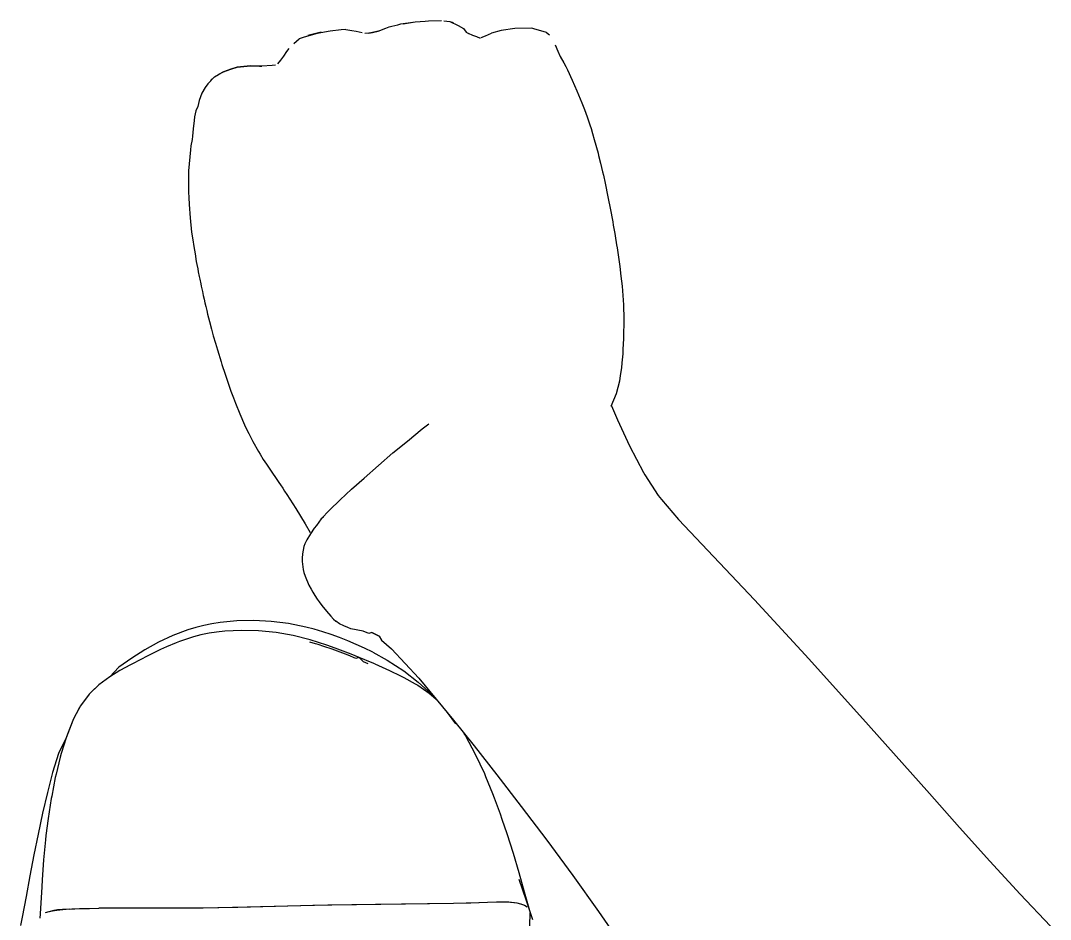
# Model space of a CAD drawing. Header units: millimetres. Extents: x -187347 to 135007, y -6415 to 292048.
# Drawn here: x -38557.5 to -38311.4, y 10753.3 to 10968.1 of the extents above; entities that cross this region are included whole.
import ezdxf

# ---------------------------------------------------------------- set-up
doc = ezdxf.new("R2010")
doc.units = ezdxf.units.MM
doc.header["$LTSCALE"] = 100
doc.layers.get('0').update_dxf_attribs({"lineweight": 18})
doc.layers.add('Layout Cabinplant', color=30, linetype='Continuous')

# ---------------------------------------------------------------- blocks, each defined once
blk = doc.blocks.new('CP_Giblet area_New')
at = {"color": 0, "linetype": 'Continuous'}
for p, q in [((-2757.22, -2103.01), (-2763.23, -2094.33)), ((-2857.98, -2107.15), (-2865.2, -2099.48)), ((-2740.73, -2103.25), (-2741.46, -2101.09)), ((-2740.81, -2102.67), (-2740.71, -2099.55)), ((-2623.74, -2102.46), (-2623.68, -2101.42)), ((-2620.39, -2106.56), (-2619.5, -2101.59)), ((-2619.5, -2101.59), (-2619.09, -2099.65)), ((-2751.04, -2111.61), (-2757.22, -2103.01)), ((-2739.45, -2107.71), (-2740.73, -2103.25)), ((-2739.87, -2105.85), (-2740.73, -2103.25)), ((-2740.12, -2104.03), (-2739.53, -2104.39)), ((-2692.54, -2104.46), (-2673.25, -2103.98)), ((-2688.96, -2104.38), (-2679.97, -2104.14)), ((-2679.97, -2104.14), (-2670.97, -2103.93)), ((-2673.25, -2103.98), (-2662.76, -2103.79)), ((-2670.97, -2103.93), (-2666.47, -2103.84)), ((-2666.47, -2103.84), (-2657.51, -2103.76)), ((-2662.76, -2103.79), (-2649.82, -2103.74)), ((-2657.51, -2103.76), (-2648.87, -2103.75)), ((-2649.82, -2103.74), (-2637.8, -2103.74)), ((-2648.87, -2103.75), (-2637.8, -2103.74)), ((-2635.56, -2103.72), (-2637.8, -2103.74)), ((-2635.56, -2103.72), (-2637.8, -2103.74)), ((-2633.18, -2103.67), (-2635.56, -2103.72)), ((-2633.65, -2103.69), (-2635.56, -2103.72)), ((-2632.03, -2103.64), (-2633.65, -2103.69)), ((-2631.31, -2103.61), (-2633.18, -2103.67)), ((-2630.66, -2103.57), (-2632.03, -2103.64)), ((-2630, -2103.53), (-2631.31, -2103.61)), ((-2630.66, -2103.57), (-2629.07, -2103.46)), ((-2628.48, -2103.41), (-2630, -2103.53)), ((-2629.07, -2103.46), (-2628.53, -2103.41)), ((-2628.53, -2103.41), (-2627.9, -2103.34)), ((-2627.71, -2103.31), (-2628.48, -2103.41)), ((-2627.9, -2103.34), (-2627, -2103.2)), ((-2626.68, -2103.14), (-2627.71, -2103.31)), ((-2627, -2103.2), (-2625.82, -2102.94)), ((-2625.58, -2102.87), (-2626.68, -2103.14)), ((-2625.82, -2102.94), (-2624.93, -2102.63)), ((-2624.13, -2108.88), (-2623.74, -2102.46)), ((-2738.16, -2110.74), (-2739.87, -2105.85)), ((-2739.53, -2104.39), (-2738.74, -2104.71)), ((-2739.2, -2104.54), (-2737.76, -2104.95)), ((-2737.76, -2104.95), (-2735.74, -2105.19)), ((-2737.76, -2104.95), (-2736.19, -2105.16)), ((-2736.19, -2105.16), (-2735.25, -2105.21)), ((-2735.74, -2105.19), (-2734.85, -2105.22)), ((-2735.25, -2105.21), (-2734.73, -2105.22)), ((-2734.85, -2105.22), (-2733.59, -2105.22)), ((-2734.73, -2105.22), (-2732.97, -2105.2)), ((-2733.59, -2105.22), (-2732.83, -2105.2)), ((-2732.97, -2105.2), (-2730.7, -2105.13)), ((-2732.83, -2105.2), (-2728.57, -2105.06)), ((-2730.7, -2105.13), (-2726.69, -2104.99)), ((-2728.57, -2105.06), (-2722.57, -2104.88)), ((-2726.69, -2104.99), (-2722.57, -2104.88)), ((-2722.57, -2104.88), (-2703.87, -2104.65)), ((-2722.57, -2104.88), (-2711.09, -2104.72)), ((-2711.09, -2104.72), (-2693.46, -2104.48)), ((-2703.87, -2104.65), (-2692.54, -2104.46)), ((-2693.46, -2104.48), (-2688.96, -2104.38)), ((-2621.31, -2111.52), (-2620.39, -2106.56)), ((-2850.74, -2115.02), (-2857.98, -2107.15)), ((-2738.15, -2112.29), (-2739.45, -2107.71)), ((-2624.24, -2110.57), (-2624.13, -2108.88)), ((-2744.82, -2120.01), (-2751.04, -2111.61)), ((-2624.58, -2115.31), (-2624.24, -2110.57)), ((-2622.27, -2116.5), (-2621.31, -2111.52)), ((-2736.78, -2116.92), (-2738.15, -2112.29)), ((-2843.51, -2123.06), (-2850.74, -2115.02)), ((-2625.02, -2120.1), (-2624.58, -2115.31)), ((-2623.28, -2121.49), (-2622.27, -2116.5)), ((-2735.3, -2121.6), (-2736.78, -2116.92)), ((-2738.75, -2128.05), (-2744.82, -2120.01)), ((-2625.66, -2125.23), (-2625.14, -2121.16)), ((-2625.14, -2121.16), (-2625.02, -2120.1)), ((-2624.34, -2126.48), (-2623.28, -2121.49)), ((-2836.28, -2131.19), (-2843.51, -2123.06)), ((-2734.12, -2125.08), (-2735.3, -2121.6)), ((-2733.68, -2126.34), (-2734.12, -2125.08)), ((-2732.27, -2130.15), (-2733.68, -2126.34)), ((-2626.41, -2129.96), (-2625.66, -2125.23)), ((-2732.92, -2135.62), (-2738.75, -2128.05)), ((-2625.49, -2131.42), (-2624.34, -2126.48)), ((-2821.77, -2147.49), (-2836.28, -2131.19)), ((-2731.89, -2131.15), (-2732.27, -2130.15)), ((-2730.21, -2135.26), (-2731.89, -2131.15)), ((-2627.39, -2134.99), (-2626.52, -2130.52)), ((-2626.52, -2130.52), (-2626.41, -2129.96)), ((-2626.74, -2136.21), (-2625.49, -2131.42)), ((-2727.47, -2142.55), (-2732.92, -2135.62)), ((-2729.92, -2135.94), (-2730.21, -2135.26)), ((-2727.76, -2140.59), (-2729.92, -2135.94)), ((-2628.57, -2139.89), (-2627.57, -2135.77)), ((-2628.12, -2140.75), (-2626.74, -2136.21)), ((-2627.57, -2135.77), (-2627.39, -2134.99)), ((-2725.42, -2144.94), (-2727.76, -2140.59)), ((-2629.96, -2144.5), (-2628.12, -2140.75)), ((-2629.96, -2144.5), (-2628.82, -2140.76)), ((-2628.82, -2140.76), (-2628.57, -2139.89)), ((-2722.54, -2148.72), (-2727.47, -2142.55)), ((-2725.03, -2145.55), (-2725.42, -2144.94)), ((-2631.57, -2148.64), (-2629.96, -2144.5)), ((-2631.57, -2148.64), (-2630.27, -2145.32)), ((-2630.27, -2145.32), (-2629.96, -2144.5)), ((-2807.5, -2163.32), (-2821.77, -2147.49)), ((-2721.06, -2150.5), (-2722.99, -2147.8)), ((-2714.23, -2158.72), (-2722.54, -2148.72)), ((-2633.42, -2152.13), (-2631.92, -2149.31)), ((-2633.09, -2151.63), (-2631.57, -2148.64)), ((-2631.92, -2149.31), (-2631.57, -2148.64)), ((-2635.49, -2154.93), (-2633.42, -2152.13)), ((-2635.49, -2154.93), (-2633.42, -2152.13)), ((-2716.73, -2155.13), (-2718.39, -2153.69)), ((-2717.38, -2154.83), (-2718.39, -2153.69)), ((-2714.14, -2157.79), (-2717.38, -2154.83)), ((-2713.99, -2157.06), (-2716.73, -2155.13)), ((-2637.75, -2157.16), (-2635.49, -2154.93)), ((-2637.75, -2157.16), (-2636.1, -2155.53)), ((-2636.1, -2155.53), (-2635.49, -2154.93)), ((-2710.68, -2160.45), (-2714.14, -2157.79)), ((-2713.41, -2157.4), (-2713.99, -2157.06)), ((-2710.7, -2158.92), (-2713.41, -2157.4)), ((-2640.38, -2159.09), (-2637.75, -2157.16)), ((-2640.38, -2159.09), (-2637.75, -2157.16)), ((-2707.73, -2165.78), (-2714.23, -2158.72)), ((-2709.88, -2159.32), (-2710.7, -2158.92)), ((-2706.67, -2163.05), (-2710.68, -2160.45)), ((-2707.27, -2160.56), (-2709.88, -2159.32)), ((-2703.72, -2162.13), (-2707.27, -2160.56)), ((-2645.37, -2161.95), (-2642.82, -2160.58)), ((-2642.82, -2160.58), (-2640.38, -2159.09)), ((-2642.57, -2161.35), (-2640.38, -2159.09)), ((-2794.48, -2177.46), (-2807.5, -2163.32)), ((-2703.24, -2164.95), (-2706.67, -2163.05)), ((-2703.72, -2162.13), (-2703.12, -2162.36)), ((-2703.12, -2162.36), (-2700.01, -2163.67)), ((-2702.16, -2162.15), (-2701.05, -2162.65)), ((-2701.05, -2162.65), (-2700.01, -2163.67)), ((-2648.98, -2163.81), (-2648.14, -2163.36)), ((-2648.14, -2163.36), (-2645.37, -2161.95)), ((-2645.67, -2163.55), (-2642.57, -2161.35)), ((-2705.38, -2167.78), (-2707.73, -2165.78)), ((-2703.24, -2164.95), (-2701.28, -2165.9)), ((-2700.01, -2163.67), (-2699.23, -2163.45)), ((-2700.01, -2163.67), (-2698.13, -2164.44)), ((-2699.23, -2163.45), (-2697.36, -2164.22)), ((-2698.13, -2164.44), (-2696.21, -2165.19)), ((-2697.36, -2164.22), (-2695.46, -2164.97)), ((-2696.21, -2165.19), (-2694.27, -2165.92)), ((-2695.46, -2164.97), (-2693.53, -2165.67)), ((-2693.53, -2165.67), (-2691.57, -2166.33)), ((-2653.95, -2166.21), (-2652.54, -2165.57)), ((-2652.54, -2165.57), (-2648.98, -2163.81)), ((-2652.02, -2167.3), (-2648.75, -2165.5)), ((-2648.75, -2165.5), (-2645.67, -2163.55)), ((-2704.78, -2168.78), (-2705.38, -2167.78)), ((-2701.28, -2165.9), (-2699.32, -2166.81)), ((-2699.32, -2166.81), (-2697.33, -2167.66)), ((-2697.33, -2167.66), (-2695.34, -2168.45)), ((-2694.27, -2165.92), (-2692.31, -2166.62)), ((-2692.31, -2166.62), (-2690.32, -2167.27)), ((-2691.57, -2166.33), (-2690.19, -2166.76)), ((-2690.32, -2167.27), (-2688.32, -2167.88)), ((-2690.19, -2166.76), (-2689.6, -2166.93)), ((-2689.6, -2166.93), (-2688.22, -2167.32)), ((-2688.32, -2167.88), (-2684.25, -2168.91)), ((-2660.44, -2168.62), (-2657.09, -2167.5)), ((-2657.09, -2167.5), (-2656.29, -2167.19)), ((-2656.29, -2167.19), (-2653.95, -2166.21)), ((-2655.46, -2168.9), (-2652.02, -2167.3)), ((-2703.66, -2169.34), (-2704.78, -2168.78)), ((-2704.78, -2168.78), (-2703.66, -2169.34)), ((-2703.06, -2169.65), (-2703.66, -2169.34)), ((-2703.66, -2169.34), (-2703.06, -2169.65)), ((-2703.66, -2169.34), (-2703.06, -2169.65)), ((-2703.06, -2169.65), (-2702.32, -2169.42)), ((-2702.32, -2169.42), (-2700.93, -2169.99)), ((-2700.93, -2169.99), (-2698.04, -2170.56)), ((-2698.04, -2170.56), (-2697.28, -2170.83)), ((-2695.34, -2168.45), (-2693.33, -2169.17)), ((-2693.33, -2169.17), (-2691.31, -2169.83)), ((-2691.31, -2169.83), (-2689.27, -2170.43)), ((-2689.27, -2170.43), (-2687.23, -2170.95)), ((-2684.25, -2168.91), (-2680.13, -2169.64)), ((-2680.13, -2169.64), (-2675.98, -2170.06)), ((-2675.98, -2170.06), (-2671.88, -2170.16)), ((-2671.88, -2170.16), (-2667.88, -2169.95)), ((-2667.88, -2169.95), (-2665.94, -2169.73)), ((-2665.94, -2169.73), (-2664.12, -2169.45)), ((-2664.12, -2169.45), (-2662.19, -2169.07)), ((-2662.19, -2169.07), (-2660.44, -2168.62)), ((-2660.95, -2170.81), (-2659.08, -2170.25)), ((-2659.08, -2170.25), (-2655.46, -2168.9)), ((-2697.28, -2170.83), (-2696.35, -2171.22)), ((-2696.35, -2171.22), (-2695.31, -2171.7)), ((-2695.31, -2171.7), (-2694.41, -2172.35)), ((-2693.84, -2172.87), (-2694.41, -2172.35)), ((-2693.24, -2173.55), (-2693.84, -2172.87)), ((-2687.23, -2170.95), (-2683.12, -2171.78)), ((-2683.12, -2171.78), (-2678.99, -2172.31)), ((-2678.99, -2172.31), (-2674.87, -2172.52)), ((-2674.87, -2172.52), (-2670.79, -2172.43)), ((-2670.79, -2172.43), (-2666.77, -2172.02)), ((-2666.77, -2172.02), (-2664.8, -2171.7)), ((-2664.8, -2171.7), (-2662.86, -2171.3)), ((-2662.86, -2171.3), (-2660.95, -2170.81)), ((-2692.18, -2174.73), (-2693.24, -2173.55)), ((-2691.08, -2176.09), (-2692.18, -2174.73)), ((-2776.3, -2196.67), (-2794.48, -2177.46)), ((-2690.43, -2176.98), (-2691.08, -2176.09)), ((-2689.99, -2177.6), (-2690.43, -2176.98)), ((-2689.44, -2178.47), (-2689.99, -2177.6)), ((-2688.96, -2179.25), (-2689.44, -2178.47)), ((-2688.54, -2180.01), (-2688.96, -2179.25)), ((-2688.01, -2180.99), (-2688.54, -2180.01)), ((-2687.11, -2183.1), (-2688.01, -2180.99)), ((-2686.81, -2183.98), (-2687.11, -2183.1)), ((-2686.61, -2184.74), (-2686.81, -2183.98)), ((-2686.37, -2186.65), (-2686.61, -2184.74)), ((-2686.46, -2188.48), (-2686.37, -2187.43)), ((-2686.37, -2187.43), (-2686.37, -2186.65)), ((-2687.03, -2190.84), (-2686.81, -2190.19)), ((-2686.81, -2190.19), (-2686.46, -2188.48)), ((-2688.37, -2193.26), (-2687.5, -2191.81)), ((-2687.5, -2191.81), (-2687.03, -2190.84)), ((-2690.96, -2196.79), (-2689.78, -2195.19)), ((-2689.78, -2195.19), (-2689.27, -2194.55)), ((-2689.27, -2194.55), (-2688.37, -2193.26)), ((-2687.08, -2195.65), (-2688.29, -2193.55)), ((-2772.29, -2201.43), (-2776.3, -2196.67)), ((-2690.96, -2196.79), (-2692.92, -2198.87)), ((-2691.46, -2197.24), (-2690.96, -2196.79)), ((-2685.96, -2197.48), (-2687.08, -2195.65)), ((-2684.9, -2199.26), (-2685.96, -2197.48)), ((-2692.92, -2198.87), (-2695.47, -2201.37)), ((-2682.74, -2202.61), (-2684.9, -2199.26)), ((-2771.45, -2202.4), (-2772.29, -2201.43)), ((-2768.3, -2207.29), (-2771.45, -2202.4)), ((-2695.47, -2201.37), (-2698.15, -2203.86)), ((-2682.17, -2203.45), (-2682.74, -2202.61)), ((-2698.15, -2203.86), (-2701.17, -2206.56)), ((-2681.74, -2204.11), (-2682.17, -2203.45)), ((-2681.19, -2204.91), (-2681.74, -2204.11)), ((-2680.84, -2205.46), (-2681.19, -2204.91)), ((-2767.93, -2207.84), (-2768.3, -2207.29)), ((-2701.17, -2206.56), (-2708.08, -2212.54)), ((-2680.04, -2206.65), (-2680.84, -2205.46)), ((-2679.3, -2207.74), (-2680.04, -2206.65)), ((-2764.61, -2214.23), (-2767.93, -2207.84)), ((-2677.87, -2209.85), (-2679.3, -2207.74)), ((-2677.09, -2211.02), (-2677.87, -2209.85)), ((-2708.08, -2212.54), (-2711.56, -2215.38)), ((-2676.35, -2212.26), (-2677.09, -2211.02)), ((-2675.97, -2212.87), (-2676.35, -2212.26)), ((-2761.75, -2220.49), (-2764.61, -2214.23)), ((-2674.6, -2215.3), (-2675.97, -2212.87)), ((-2711.56, -2215.38), (-2715.04, -2218.28)), ((-2674.17, -2216.08), (-2674.6, -2215.3)), ((-2673.62, -2217.16), (-2674.17, -2216.08)), ((-2673.11, -2218.2), (-2673.62, -2217.16)), ((-2715.04, -2218.28), (-2716.65, -2219.48)), ((-2672.58, -2219.3), (-2673.11, -2218.2)), ((-2671.51, -2221.89), (-2672.58, -2219.3)), ((-2760.29, -2223.78), (-2761.75, -2220.49)), ((-2670.43, -2224.44), (-2671.51, -2221.89)), ((-2761.43, -2226.71), (-2760.16, -2223.63)), ((-2669.96, -2225.75), (-2670.43, -2224.44)), ((-2762.23, -2229.74), (-2761.43, -2226.71)), ((-2669.34, -2227.35), (-2669.96, -2225.75)), ((-2668.96, -2228.53), (-2669.34, -2227.35)), ((-2762.42, -2231.02), (-2762.23, -2229.74)), ((-2668.27, -2230.44), (-2668.96, -2228.53)), ((-2762.71, -2232.86), (-2762.42, -2231.02)), ((-2667.98, -2231.38), (-2668.27, -2230.44)), ((-2667.21, -2233.66), (-2667.98, -2231.38)), ((-2763, -2236.2), (-2762.8, -2234.09)), ((-2762.8, -2234.09), (-2762.71, -2232.86)), ((-2667.03, -2234.3), (-2667.21, -2233.66)), ((-2666.12, -2237.16), (-2667.03, -2234.3)), ((-2763.05, -2237.34), (-2763, -2236.2)), ((-2665.63, -2238.77), (-2666.12, -2237.16)), ((-2763.19, -2239.84), (-2763.05, -2237.34)), ((-2665.11, -2240.5), (-2665.63, -2238.77)), ((-2763.26, -2243.76), (-2763.2, -2240.81)), ((-2763.2, -2240.81), (-2763.19, -2239.84)), ((-2664.68, -2242.15), (-2665.11, -2240.5)), ((-2763.23, -2244.49), (-2763.26, -2243.76)), ((-2763.14, -2247.93), (-2763.23, -2244.49)), ((-2664.23, -2243.92), (-2664.68, -2242.15)), ((-2663.79, -2245.71), (-2664.23, -2243.92)), ((-2663.58, -2246.61), (-2663.79, -2245.71)), ((-2663.36, -2247.51), (-2663.58, -2246.61)), ((-2762.83, -2252.37), (-2763.14, -2247.93)), ((-2663.15, -2248.41), (-2663.36, -2247.51)), ((-2662.95, -2249.31), (-2663.15, -2248.41)), ((-2662.74, -2250.21), (-2662.95, -2249.31)), ((-2662.54, -2251.12), (-2662.74, -2250.21)), ((-2662.28, -2252.38), (-2662.54, -2251.12)), ((-2762.56, -2254.81), (-2762.83, -2252.37)), ((-2662.15, -2252.92), (-2662.28, -2252.38)), ((-2661.91, -2254.11), (-2662.15, -2252.92)), ((-2661.77, -2254.73), (-2661.91, -2254.11)), ((-2762.29, -2257.13), (-2762.56, -2254.81)), ((-2661.56, -2255.83), (-2661.77, -2254.73)), ((-2661.41, -2256.52), (-2661.56, -2255.83)), ((-2661.23, -2257.55), (-2661.41, -2256.52)), ((-2761.64, -2261.56), (-2762.29, -2257.13)), ((-2661.08, -2258.31), (-2661.23, -2257.55)), ((-2660.78, -2260.15), (-2661.08, -2258.31)), ((-2761.54, -2262.28), (-2761.64, -2261.56)), ((-2660.47, -2261.85), (-2660.78, -2260.15)), ((-2761.19, -2264.42), (-2761.54, -2262.28)), ((-2660.25, -2263.45), (-2660.47, -2261.85)), ((-2659.97, -2265.31), (-2660.25, -2263.45)), ((-2761.1, -2264.99), (-2761.19, -2264.42)), ((-2760.74, -2266.97), (-2761.1, -2264.99)), ((-2659.6, -2268.69), (-2659.97, -2265.31)), ((-2760.62, -2267.76), (-2760.74, -2266.97)), ((-2759.97, -2271), (-2760.62, -2267.76)), ((-2659.36, -2271.9), (-2659.6, -2268.69)), ((-2759.55, -2273.38), (-2759.97, -2271)), ((-2759.28, -2274.58), (-2759.55, -2273.38)), ((-2659.28, -2273.55), (-2659.36, -2271.9)), ((-2659.23, -2274.89), (-2659.28, -2273.55)), ((-2758.97, -2276.18), (-2759.28, -2274.58)), ((-2758.77, -2277.02), (-2758.97, -2276.18)), ((-2659.18, -2276.7), (-2659.23, -2274.89)), ((-2758.37, -2278.93), (-2758.77, -2277.02)), ((-2758.17, -2279.72), (-2758.37, -2278.93)), ((-2659.2, -2279.93), (-2659.18, -2277.58)), ((-2659.18, -2277.58), (-2659.18, -2276.7)), ((-2757.71, -2281.76), (-2758.17, -2279.72)), ((-2659.68, -2285.01), (-2659.2, -2279.93)), ((-2757.23, -2283.62), (-2757.71, -2281.76)), ((-2757.11, -2284.16), (-2757.23, -2283.62)), ((-2756.16, -2287.47), (-2757.11, -2284.16)), ((-2660.06, -2287.46), (-2659.81, -2285.93)), ((-2659.81, -2285.93), (-2659.68, -2285.01)), ((-2755.8, -2288.87), (-2756.16, -2287.47)), ((-2755.43, -2290.06), (-2755.8, -2288.87)), ((-2660.35, -2290.03), (-2660.16, -2288.24)), ((-2660.16, -2288.24), (-2660.06, -2287.46)), ((-2755.16, -2290.96), (-2755.43, -2290.06)), ((-2754.84, -2291.89), (-2755.16, -2290.96)), ((-2660.54, -2291.95), (-2660.35, -2290.03)), ((-2754.52, -2292.87), (-2754.84, -2291.89)), ((-2753.89, -2294.6), (-2754.52, -2292.87)), ((-2660.99, -2294.29), (-2660.67, -2292.85)), ((-2660.67, -2292.85), (-2660.54, -2291.95)), ((-2753.26, -2296.2), (-2753.89, -2294.6)), ((-2752.05, -2299.05), (-2753.26, -2296.2)), ((-2661.8, -2296.75), (-2661.47, -2295.37)), ((-2661.8, -2296.75), (-2661.47, -2295.37)), ((-2661.47, -2295.37), (-2660.99, -2294.29)), ((-2663.2, -2299.89), (-2662.44, -2298.5)), ((-2662.44, -2298.5), (-2661.8, -2296.75)), ((-2750.92, -2301.59), (-2752.05, -2299.05)), ((-2665.47, -2302.39), (-2663.87, -2300.78)), ((-2663.87, -2300.78), (-2663.2, -2299.89)), ((-2749.79, -2304.06), (-2750.92, -2301.59)), ((-2669.31, -2304.27), (-2667.62, -2303.61)), ((-2667.62, -2303.61), (-2669.31, -2304.27)), ((-2667.62, -2303.61), (-2666.38, -2302.97)), ((-2666.38, -2302.97), (-2667.62, -2303.61)), ((-2665.47, -2302.39), (-2666.38, -2302.97)), ((-2665.47, -2302.39), (-2664.51, -2301.58)), ((-2749.41, -2304.87), (-2749.79, -2304.06)), ((-2748.94, -2305.79), (-2749.41, -2304.87)), ((-2748.06, -2307.25), (-2748.94, -2305.79)), ((-2680.55, -2305.51), (-2681.31, -2306.37)), ((-2680.55, -2305.51), (-2681.31, -2306.37)), ((-2680.02, -2305.22), (-2679.18, -2305.1)), ((-2679.18, -2305.1), (-2676.76, -2304.94)), ((-2676.76, -2304.94), (-2676.21, -2304.98)), ((-2676.21, -2304.98), (-2676.76, -2304.94)), ((-2676.21, -2304.98), (-2674.02, -2305.05)), ((-2674.02, -2305.05), (-2676.21, -2304.98)), ((-2674.02, -2305.05), (-2670.87, -2304.7)), ((-2670.87, -2304.7), (-2674.02, -2305.05)), ((-2670.87, -2304.7), (-2669.31, -2304.27)), ((-2669.31, -2304.27), (-2670.87, -2304.7)), ((-2747.45, -2308.54), (-2748.06, -2307.25)), ((-2746.86, -2310.04), (-2747.45, -2308.54)), ((-2682.75, -2308.5), (-2683.29, -2309.17)), ((-2682.02, -2307.39), (-2682.75, -2308.5)), ((-2681.31, -2306.37), (-2682.02, -2307.39)), ((-2681.31, -2306.37), (-2682.02, -2307.39)), ((-2684.39, -2310.4), (-2685.7, -2311.52)), ((-2744.74, -2313.05), (-2745.47, -2312.48)), ((-2744.74, -2313.05), (-2741.75, -2313.9)), ((-2733.96, -2313.51), (-2731.66, -2312.89)), ((-2730.23, -2312.2), (-2731.66, -2312.89)), ((-2729.14, -2311.79), (-2730.23, -2312.2)), ((-2728.99, -2311.54), (-2728.1, -2311.94)), ((-2728.99, -2311.54), (-2728.1, -2311.94)), ((-2728.1, -2311.94), (-2727.19, -2312.27)), ((-2727.19, -2312.27), (-2726.12, -2312.74)), ((-2725.6, -2313.08), (-2726.12, -2312.74)), ((-2725.6, -2313.08), (-2726.12, -2312.74)), ((-2724.91, -2313.93), (-2725.6, -2313.08)), ((-2704.51, -2313.33), (-2706.4, -2314.08)), ((-2704.51, -2313.33), (-2705.61, -2313.72)), ((-2703.23, -2312.99), (-2704.51, -2313.33)), ((-2704.51, -2313.33), (-2703.23, -2312.99)), ((-2702.32, -2312.84), (-2703.23, -2312.99)), ((-2703.23, -2312.99), (-2702.32, -2312.84)), ((-2702.32, -2312.84), (-2701.38, -2312.79)), ((-2699.28, -2313.35), (-2700.74, -2313.01)), ((-2698.26, -2313.51), (-2699.28, -2313.35)), ((-2695.71, -2313.63), (-2693.05, -2313.34)), ((-2693.05, -2313.34), (-2689.95, -2312.79)), ((-2690.91, -2313.06), (-2687.75, -2312.32)), ((-2689.95, -2312.79), (-2686.84, -2311.89)), ((-2686.84, -2311.89), (-2685.7, -2311.52)), ((-2741.75, -2313.9), (-2741.24, -2314.03)), ((-2741.24, -2314.03), (-2737.2, -2313.99)), ((-2737.2, -2313.99), (-2733.96, -2313.51)), ((-2723.66, -2314.71), (-2724.91, -2313.93)), ((-2721.65, -2315.61), (-2723.66, -2314.71)), ((-2721.65, -2315.61), (-2722.47, -2315.38)), ((-2720.24, -2315.83), (-2721.65, -2315.61)), ((-2716.54, -2315.78), (-2719.67, -2315.85)), ((-2715.75, -2315.75), (-2716.54, -2315.78)), ((-2714.56, -2315.65), (-2715.75, -2315.75)), ((-2713.35, -2315.54), (-2714.56, -2315.65)), ((-2709.98, -2315.06), (-2713.35, -2315.54)), ((-2710.52, -2315.12), (-2713.35, -2315.54)), ((-2709.21, -2314.87), (-2709.98, -2315.06)), ((-2707.85, -2314.55), (-2709.21, -2314.87)), ((-2707.85, -2314.55), (-2709.21, -2314.87)), ((-2707.21, -2314.37), (-2707.85, -2314.55)), ((-2707.21, -2314.37), (-2707.85, -2314.55)), ((-2706.4, -2314.08), (-2707.21, -2314.37)), ((-2705.61, -2313.72), (-2706.4, -2314.08)), ((-2696.85, -2313.75), (-2698.26, -2313.51)), ((-2696.85, -2313.75), (-2695.71, -2313.63))]:
    blk.add_line(p, q, dxfattribs=at)

msp = doc.modelspace()

# ---------------------------------------------------------------- block references
at = {"layer": 'Layout Cabinplant', "rotation": 180}
msp.add_blockref('CP_Giblet area_New', (-41176.61, 8652.23, 0), dxfattribs=at)

doc.saveas('drawing.dxf')
